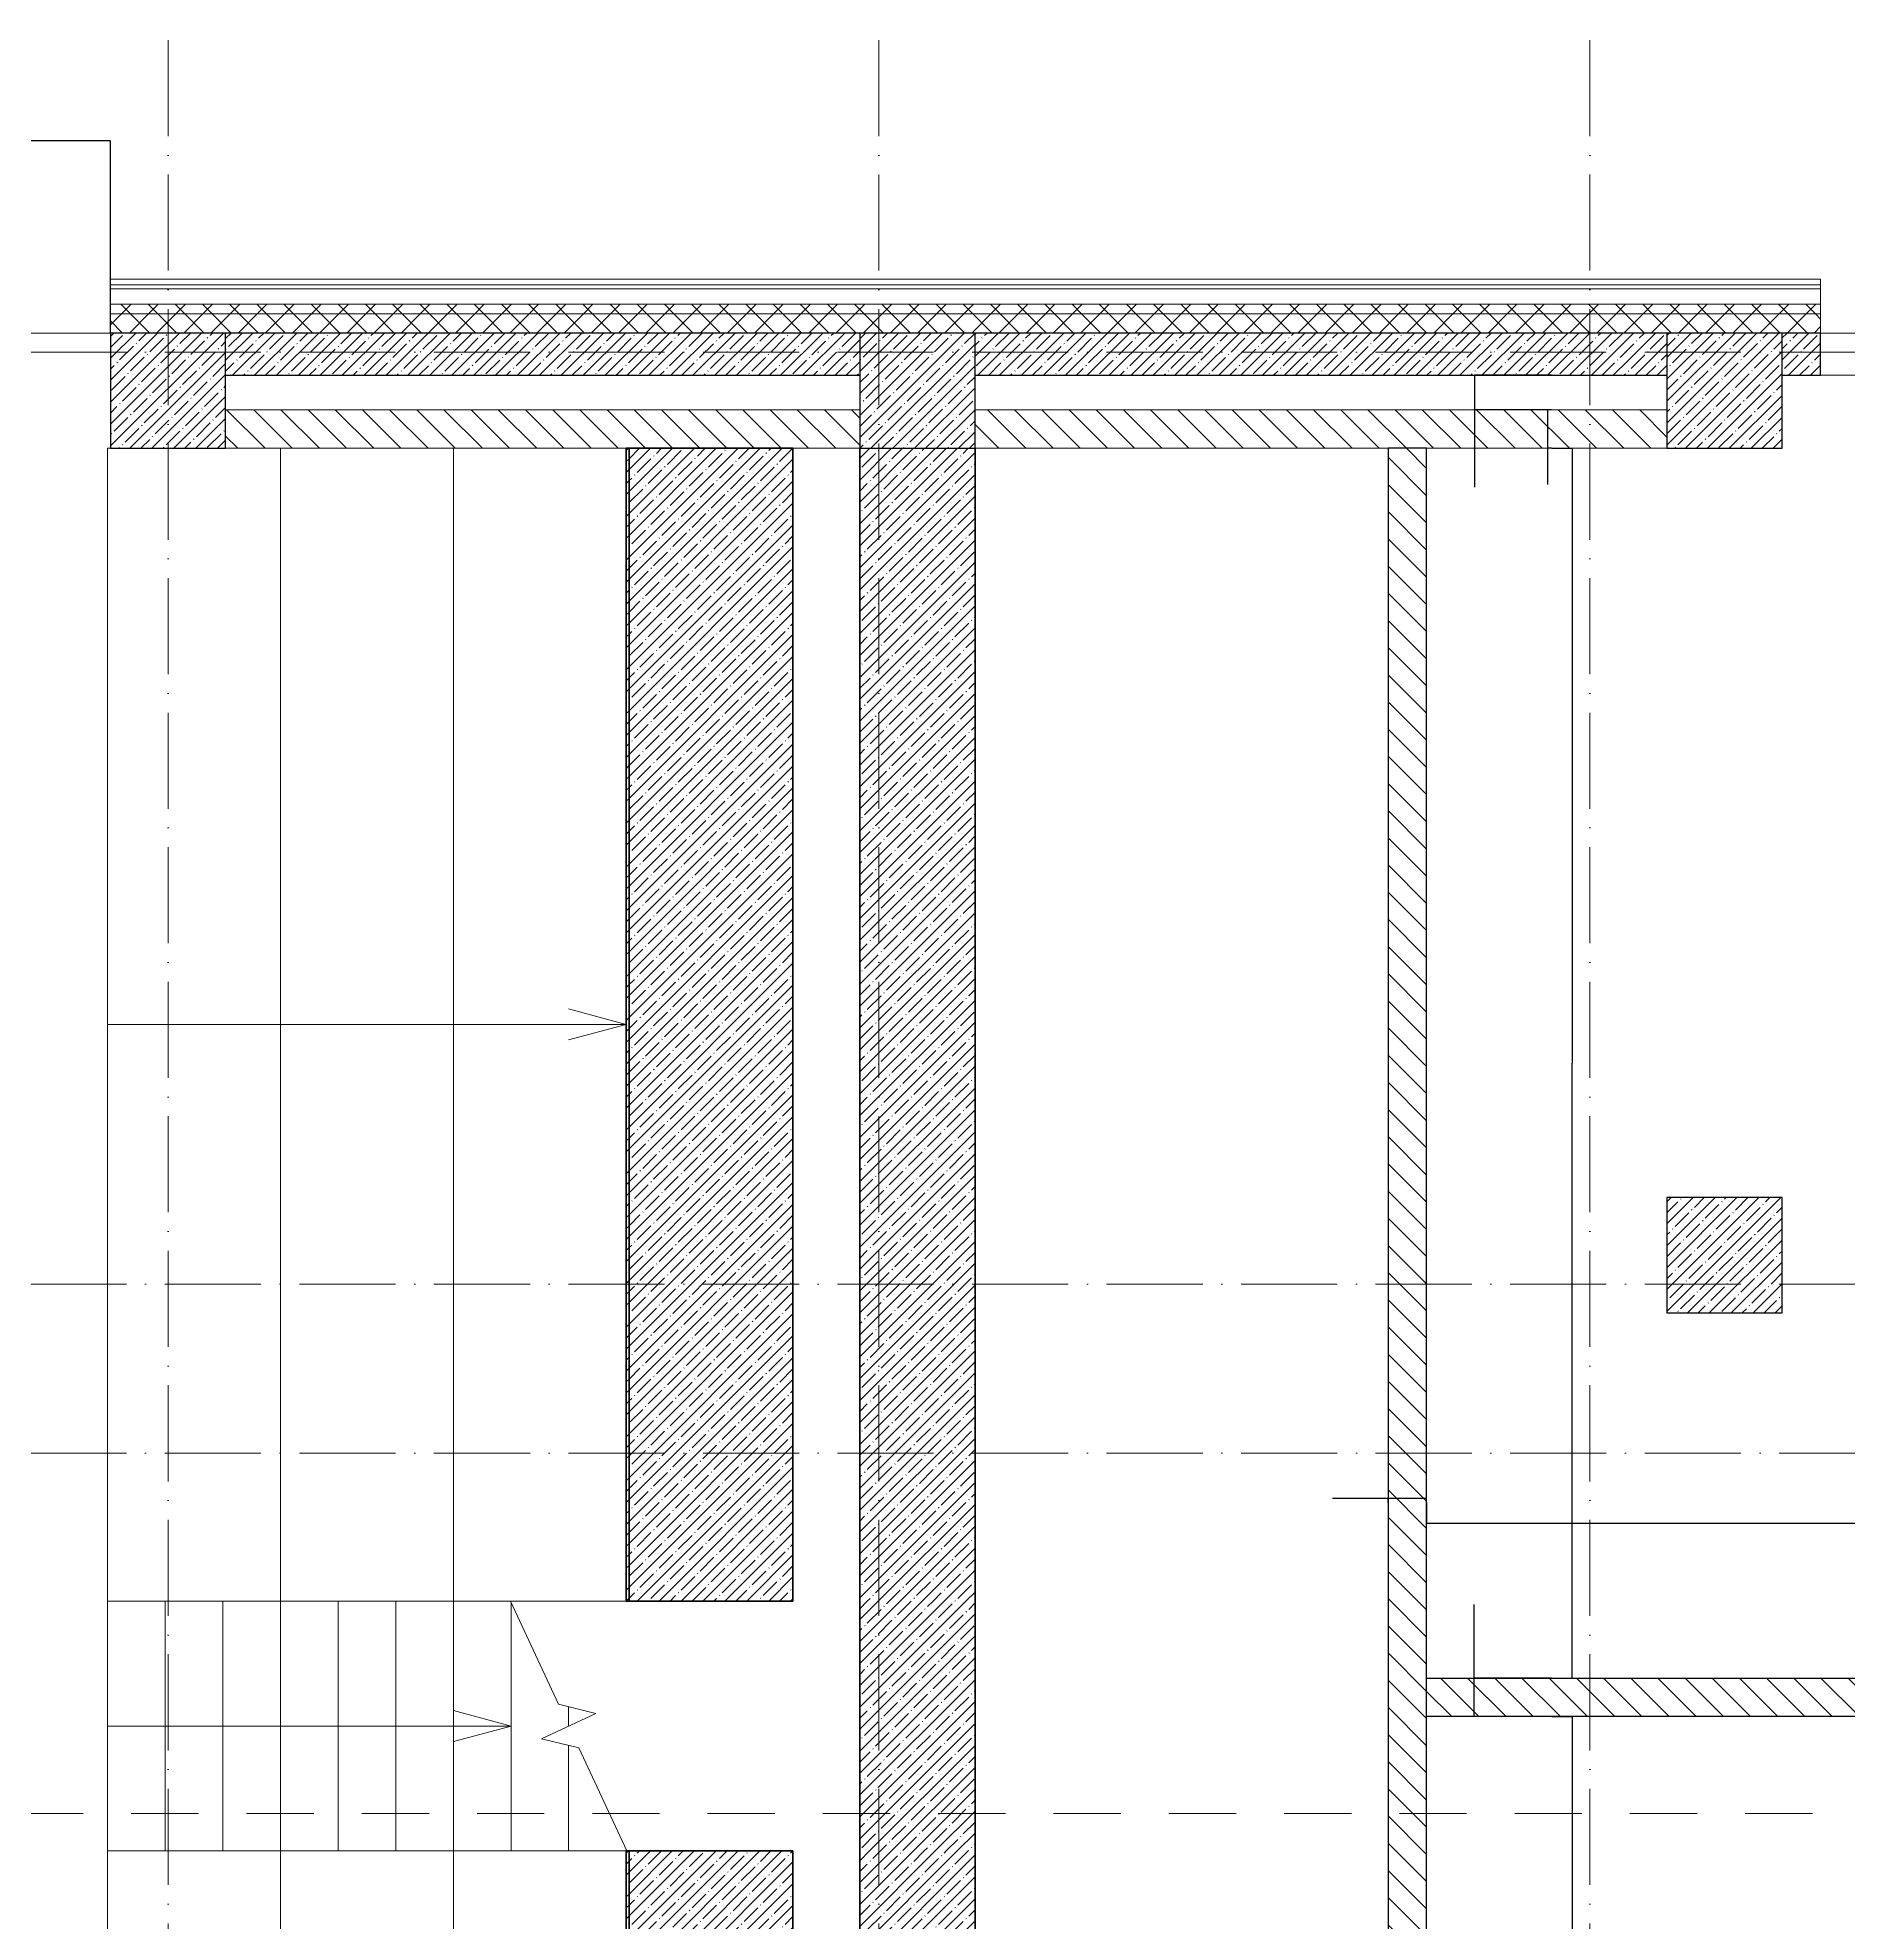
# Model space of a CAD drawing. Header units: millimetres. Extents: x 12986 to 523328, y -9759 to 30092.
# Drawn here: x 83529 to 92951, y 18829 to 28637 of the extents above; entities that cross this region are included whole.
import ezdxf

# ---------------------------------------------------------------- set-up
doc = ezdxf.new("R2010")
doc.units = ezdxf.units.MM
doc.linetypes.add('01 Штриховая _4 мм_', pattern=[600, 350, -250])
doc.linetypes.add('50_200_ШТРИХ_1Т_ш5_п1_п1_', pattern=[700, 500, -100, 0, -100])
for name, color, linetype, lineweight in [('A-ANNO-DIMS', 7, 'Continuous', 9), ('A-DETL-2', 7, 'Continuous', 5), ('A-FLOR', 7, 'Continuous', 9), ('A-FLOR-1', 7, 'Continuous', 35), ('A-FLOR-PATT-1', 7, 'Continuous', 5), ('A-WALL', 7, 'Continuous', 5), ('A-WALL-1', 7, 'Continuous', 25), ('A-WALL-8', 7, 'Continuous', 9), ('A-WALL-FNSH-1', 7, 'Continuous', 9), ('A-WALL-PATT-1', 7, 'Continuous', 5), ('G-ANNO-SYMB-1', 7, '01 Штриховая _4 мм_', 9), ('I-WALL', 7, 'Continuous', 5), ('S-COLS', 7, 'Continuous', 9), ('S-COLS-1', 7, 'Continuous', 5), ('S-COLS-2', 7, 'Continuous', 25), ('S-STRS-1', 7, 'Continuous', 9), ('S-STRS-ANNO', 7, 'Continuous', 5), ('S-STRS-MBND', 7, 'Continuous', 9), ('Оси-2', 7, '50_200_ШТРИХ_1Т_ш5_п1_п1_', 9)]:
    doc.layers.add(name, color=color, linetype=linetype, lineweight=lineweight)
for name, color, linetype, lineweight, true_color in [('A-WALL-11', 7, 'Continuous', 13, 0x800000), ('A-WALL-2', 7, 'Continuous', 13, 0x000000), ('A-WALL-PATT-2', 7, 'Continuous', 5, 0xce0000)]:
    doc.layers.add(name, color=color, linetype=linetype, lineweight=lineweight, true_color=true_color)
doc.dimstyles.get("Standard").update_dxf_attribs({"dimtxt": 0.18, "dimasz": 0.18, "dimexe": 0.18, "dimexo": 0.0625, "dimgap": 0.09, "dimtad": 0, "dimtih": 1, "dimtoh": 1, "dimdec": 4, "dimzin": 0, "dimdsep": 46, "dimtxsty": 'Standard', "dimcen": 0.09, "dimadec": 0, "dimazin": 0, "dimtfac": 1, "dimtdec": 4, "dimtofl": 0, "dimtmove": 0, "dimatfit": 3, "dimfxl": 1, "dimtolj": 1, "dimtzin": 0, "dimarcsym": 0})
pattern_1 = [(45, (61996.89, 0), (-57.02463, 57.02463), []), (45, (62053.92, 0), (-57.02463, 57.02463), [100.806, -20.161, 3.353, -16.808])]
pattern_2 = [(135, (61996.89, 0), (-70.71068, -70.71068), [])]
pattern_3 = [(45, (61996.89, 0), (-70.71068, 70.71068), []), (135, (61996.89, 0), (-70.71068, -70.71068), [])]
pattern_4 = [(45, (0, 0), (-57.02463, 57.02463), []), (45, (57.025, 0), (-57.02463, 57.02463), [100.806, -20.161, 3.353, -16.808])]

# ---------------------------------------------------------------- blocks, each defined once
blk = doc.blocks.new('BSC_Колонна _Прямоугольная - 600х600-V9-АР1_Кладочный план 1 этажа')
at = {"layer": 'S-COLS-1'}
h = blk.add_hatch(dxfattribs=at)
h.set_pattern_fill('FP_23', color=256, style=0, pattern_type=2)
h.set_pattern_definition([(45, (-26110, -26800), (-57.02463, 57.02463), []), (45, (-26052.975, -26800), (-57.02463, 57.02463), [100.806, -20.161, 3.353, -16.808])])
h.paths.add_polyline_path([(-300, -300), (300, -300), (300, 300), (-300, 300)], flags=0)
at = {"layer": 'S-COLS-2'}
for p, q in [((300, 300), (-300, 300)), ((-300, 300), (-300, -300)), ((300, -300), (300, 300)), ((-300, -300), (300, -300))]:
    blk.add_line(p, q, dxfattribs=at)
blk = doc.blocks.new('BSC_Колонна _Прямоугольная - 600х600-V15-АР1_Кладочный план 1 этажа')
at = {"layer": 'S-COLS-1'}
h = blk.add_hatch(dxfattribs=at)
h.set_pattern_fill('FP_30', color=256, style=0, pattern_type=2)
h.set_pattern_definition([(45, (-30310, -26800), (-57.02463, 57.02463), []), (45, (-30252.975, -26800), (-57.02463, 57.02463), [100.806, -20.161, 3.353, -16.808])])
h.paths.add_polyline_path([(-300, -300), (300, -300), (300, 300), (-300, 300)], flags=0)
at = {"layer": 'S-COLS-2'}
for p, q in [((300, 300), (-300, 300)), ((-300, 300), (-300, -300)), ((300, -300), (300, 300)), ((-300, -300), (300, -300))]:
    blk.add_line(p, q, dxfattribs=at)
blk = doc.blocks.new('BSC_Колонна _Прямоугольная - 600х600-V19-АР1_Кладочный план 1 этажа')
at = {"layer": 'S-COLS-1'}
h = blk.add_hatch(dxfattribs=at)
h.set_pattern_fill('FP_37', color=256, style=0, pattern_type=2)
h.set_pattern_definition([(45, (-22210, -26800), (-57.02463, 57.02463), []), (45, (-22152.975, -26800), (-57.02463, 57.02463), [100.806, -20.161, 3.353, -16.808])])
h.paths.add_polyline_path([(-300, -300), (300, -300), (300, 300), (-300, 300)], flags=0)
at = {"layer": 'S-COLS-2'}
for p, q in [((300, 300), (-300, 300)), ((-300, 300), (-300, -300)), ((300, -300), (300, 300)), ((-300, -300), (300, -300))]:
    blk.add_line(p, q, dxfattribs=at)
blk = doc.blocks.new('Перекрытия 3 - Перекрытия 4-20977624-АР1_Кладочный план 1 этажа')
at = {"layer": 'A-FLOR-PATT-1'}
h = blk.add_hatch(dxfattribs=at)
h.set_pattern_fill('FP_1', color=256, style=0, pattern_type=2)
h.set_pattern_definition(pattern_4)
h.paths.add_polyline_path([(25038.5, 20500), (25462.4, 20500), (25462.4, 26500), (24610, 26500), (24610, 20500)], flags=0)
h.paths.add_polyline_path([(25810, 20500), (26410, 20500), (26410, 26500), (25810, 26500), (25810, 21542.6)], flags=0)
at = {"layer": 'A-FLOR-1'}
for p, q in [((25462.4, 26500), (24610, 26500)), ((24610, 26500), (24610, 20500)), ((25462.4, 20500), (25462.4, 26500)), ((25810, 26500), (25810, 20500)), ((26410, 20500), (26410, 26500)), ((24610, 20500), (25462.4, 20500))]:
    blk.add_line(p, q, dxfattribs=at)
blk = doc.blocks.new('Перекрытия 2 - Перекрытия 4-20981669-АР1_Кладочный план 1 этажа')
at = {"layer": 'A-FLOR-PATT-1'}
h = blk.add_hatch(dxfattribs=at)
h.set_pattern_fill('FP_1', color=256, style=0, pattern_type=2)
h.set_pattern_definition(pattern_4)
h.paths.add_polyline_path([(24610, 15200), (25462.4, 15200), (25462.4, 19200), (24610, 19200), (24610, 17265)], flags=0)
h.paths.add_polyline_path([(26410, 15200), (26410, 19200), (25810, 19200), (25810, 15200)], flags=0)
at = {"layer": 'A-FLOR-1'}
for p, q in [((25462.4, 19200), (24610, 19200)), ((24610, 19200), (24610, 15200)), ((25462.4, 15200), (25462.4, 19200)), ((25810, 19200), (25810, 15200)), ((26410, 15200), (26410, 19200)), ((24610, 15200), (25462.4, 15200)), ((25810, 15200), (26410, 15200))]:
    blk.add_line(p, q, dxfattribs=at)
blk = doc.blocks.new('BSC_Колонна _Прямоугольная - 600х600-V38-АР1_Кладочный план 1 этажа')
at = {"layer": 'S-COLS-1'}
h = blk.add_hatch(dxfattribs=at)
h.set_pattern_fill('FP_66', color=256, style=0, pattern_type=2)
h.set_pattern_definition([(45, (-30310, -22300), (-57.02463, 57.02463), []), (45, (-30252.975, -22300), (-57.02463, 57.02463), [100.806, -20.161, 3.353, -16.808])])
h.paths.add_polyline_path([(-300, -300), (300, -300), (300, 300), (-300, 300)], flags=0)
at = {"layer": 'S-COLS-2'}
for p, q in [((300, 300), (-300, 300)), ((-300, 300), (-300, -300)), ((300, -300), (300, 300)), ((-300, -300), (300, -300))]:
    blk.add_line(p, q, dxfattribs=at)
blk = doc.blocks.new('Перекрытия 4 - Перекрытия 4-23725191-АР1_Кладочный план 1 этажа')
at = {"layer": 'A-FLOR-PATT-1'}
h = blk.add_hatch(dxfattribs=at)
h.set_pattern_fill('FP_1', color=256, style=0, pattern_type=2)
h.set_pattern_definition(pattern_4)
h.paths.add_polyline_path([(25810, 19200), (26410, 19200), (26410, 20500), (25810, 20500)], flags=0)
at = {"layer": 'A-FLOR-1'}
for p, q in [((25810, 20500), (25810, 19200)), ((26410, 19200), (26410, 20500))]:
    blk.add_line(p, q, dxfattribs=at)
blk = doc.blocks.new('Пол_ амфитетр - Пол_ амфитетр-23726988-АР1_Кладочный план 1 этажа')
at = {"layer": 'A-FLOR-PATT-1'}
h = blk.add_hatch(dxfattribs=at)
h.set_pattern_fill('FP_1', color=256, style=0, pattern_type=2)
h.set_pattern_definition(pattern_4)
h.paths.add_polyline_path([(24595, 20500), (24610, 20500), (24610, 26500), (24595, 26500), (24595, 21542.6)], flags=0)
h = blk.add_hatch(dxfattribs=at)
h.set_pattern_fill('FP_1', color=256, style=0, pattern_type=2)
h.set_pattern_definition(pattern_4)
h.paths.add_polyline_path([(24595, 15200), (24610, 15200), (24610, 19200), (24595, 19200), (24595, 17265)], flags=0)
at = {"layer": 'A-FLOR'}
for p, q in [((21895, 26500), (21895, 20500)), ((21895, 26500), (21910, 26500)), ((22795, 26500), (22795, 20500)), ((23695, 26500), (23695, 20500)), ((22795, 20500), (21895, 20500)), ((23695, 20500), (22795, 20500)), ((24595, 20500), (23695, 20500)), ((21895, 19200), (21895, 15200)), ((21895, 19200), (22795, 19200)), ((22795, 19200), (22795, 15200)), ((22795, 19200), (23695, 19200)), ((23695, 19200), (23695, 15200)), ((23695, 19200), (24595, 19200))]:
    blk.add_line(p, q, dxfattribs=at)
at = {"layer": 'A-FLOR-1'}
for p, q in [((24610, 26500), (24595, 26500)), ((24595, 26500), (24595, 20500)), ((24610, 20500), (24610, 26500)), ((24595, 20500), (24610, 20500)), ((24610, 19200), (24595, 19200)), ((24595, 19200), (24595, 15200)), ((24610, 15200), (24610, 19200))]:
    blk.add_line(p, q, dxfattribs=at)
blk = doc.blocks.new('DIMBLOCK160-АР1_Кладочный план 1 этажа')
at = {"layer": 'A-ANNO-DIMS', "color": 0, "lineweight": -2, "transparency": 16777216}
for p, q in [((91407.7, 19900), (91513.9, 19900)), ((91513.7, 19899.8), (91513.7, 17550.2)), ((91513.7, 15200.2), (91513.7, 17549.8)), ((91407.7, 15200), (91513.9, 15200))]:
    blk.add_line(p, q, dxfattribs=at)
at = {"layer": 'A-ANNO-DIMS', "color": 0, "transparency": 16777216}
for points in [[(91513.6, 19899.8), (91513.7, 19899.8), (91513.7, 19900)], [(91513.6, 15200.2), (91513.7, 15200.2), (91513.7, 15200)]]:
    blk.add_solid(points, dxfattribs=at)
at = {"layer": 'Defpoints', "color": 0, "transparency": 16777216}
for p in [(91407.6, 19900), (91513.7, 19900), (91407.6, 15200)]:
    blk.add_point(p, dxfattribs=at)
at = {"layer": 'A-ANNO-DIMS', "color": 0, "transparency": 16777216, "insert": (91513.7, 17550), "char_height": 0.18, "width": 625.17, "attachment_point": 5}
blk.add_mtext('\\A1;4699.9999', dxfattribs=at)
blk = doc.blocks.new('DIMBLOCK161-АР1_Кладочный план 1 этажа')
at = {"layer": 'A-ANNO-DIMS', "color": 0, "lineweight": -2, "transparency": 16777216}
for p, q in [((91004.8, 20100), (91004.8, 20482.9)), ((91004.8, 20482.9), (91005, 20482.9)), ((91407.5, 20100), (91004.6, 20100)), ((91004.8, 19900.2), (91004.8, 20099.8)), ((91407.5, 19900), (91004.6, 19900))]:
    blk.add_line(p, q, dxfattribs=at)
at = {"layer": 'A-ANNO-DIMS', "color": 0, "transparency": 16777216}
for points in [[(91004.8, 20099.8), (91004.8, 20099.8), (91004.8, 20100)], [(91004.8, 19900.2), (91004.8, 19900.2), (91004.8, 19900)]]:
    blk.add_solid(points, dxfattribs=at)
at = {"layer": 'Defpoints', "color": 0, "transparency": 16777216}
for p in [(91004.8, 20100), (91407.6, 20100), (91407.6, 19900)]:
    blk.add_point(p, dxfattribs=at)
at = {"layer": 'A-ANNO-DIMS', "color": 0, "transparency": 16777216, "insert": (91005.1, 20255.4), "char_height": 0.18, "width": 455.087, "attachment_point": 1, "rotation": 90, "line_spacing_factor": 1.149209}
blk.add_mtext('\\A1;200.0000', dxfattribs=at)
blk = doc.blocks.new('DIMBLOCK162-АР1_Кладочный план 1 этажа')
at = {"layer": 'A-ANNO-DIMS', "color": 0, "lineweight": -2, "transparency": 16777216}
for p, q in [((91407.7, 26500), (91513.9, 26500)), ((91513.7, 26499.8), (91513.7, 23300.2)), ((91513.7, 20100.2), (91513.7, 23299.8)), ((91407.7, 20100), (91513.9, 20100))]:
    blk.add_line(p, q, dxfattribs=at)
at = {"layer": 'A-ANNO-DIMS', "color": 0, "transparency": 16777216}
for points in [[(91513.6, 26499.8), (91513.7, 26499.8), (91513.7, 26500)], [(91513.6, 20100.2), (91513.7, 20100.2), (91513.7, 20100)]]:
    blk.add_solid(points, dxfattribs=at)
at = {"layer": 'Defpoints', "color": 0, "transparency": 16777216}
for p in [(91407.6, 26500), (91513.7, 26500), (91407.6, 20100)]:
    blk.add_point(p, dxfattribs=at)
at = {"layer": 'A-ANNO-DIMS', "color": 0, "transparency": 16777216, "insert": (91513.7, 23300), "char_height": 0.18, "width": 625.17, "attachment_point": 5}
blk.add_mtext('\\A1;6399.9999', dxfattribs=at)
blk = doc.blocks.new('DIMBLOCK163-АР1_Кладочный план 1 этажа')
at = {"layer": 'A-ANNO-DIMS', "color": 0, "lineweight": -2, "transparency": 16777216}
for p, q in [((91407.5, 26700), (91385.9, 26700)), ((91386.1, 26699.8), (91386.1, 26500.2)), ((91407.5, 26500), (91385.9, 26500)), ((91386.1, 26500), (91386.1, 26310.8)), ((91386.1, 26310.8), (91385.9, 26310.8))]:
    blk.add_line(p, q, dxfattribs=at)
at = {"layer": 'A-ANNO-DIMS', "color": 0, "transparency": 16777216}
for points in [[(91386.1, 26699.8), (91386.1, 26699.8), (91386.1, 26700)], [(91386.1, 26500.2), (91386.1, 26500.2), (91386.1, 26500)]]:
    blk.add_solid(points, dxfattribs=at)
at = {"layer": 'Defpoints', "color": 0, "transparency": 16777216}
for p in [(91386.1, 26700), (91407.6, 26700), (91407.6, 26500)]:
    blk.add_point(p, dxfattribs=at)
at = {"layer": 'A-ANNO-DIMS', "color": 0, "transparency": 16777216, "insert": (91385.6, 26083.3), "char_height": 0.18, "width": 455.087, "attachment_point": 1, "rotation": 90, "line_spacing_factor": 1.149209}
blk.add_mtext('\\A1;200.0000', dxfattribs=at)
blk = doc.blocks.new('DIMBLOCK164-АР1_Кладочный план 1 этажа')
at = {"layer": 'A-ANNO-DIMS', "color": 0, "lineweight": -2, "transparency": 16777216}
for p, q in [((91407.5, 26880), (91005.4, 26880)), ((91005.6, 26879.8), (91005.6, 26700.2)), ((91407.5, 26700), (91005.4, 26700)), ((91005.6, 26700), (91005.6, 26298)), ((91005.6, 26298), (91005.4, 26298))]:
    blk.add_line(p, q, dxfattribs=at)
at = {"layer": 'A-ANNO-DIMS', "color": 0, "transparency": 16777216}
for points in [[(91005.6, 26879.8), (91005.6, 26879.8), (91005.6, 26880)], [(91005.6, 26700.2), (91005.6, 26700.2), (91005.6, 26700)]]:
    blk.add_solid(points, dxfattribs=at)
at = {"layer": 'Defpoints', "color": 0, "transparency": 16777216}
for p in [(91005.6, 26880), (91407.6, 26880), (91407.6, 26700)]:
    blk.add_point(p, dxfattribs=at)
at = {"layer": 'A-ANNO-DIMS', "color": 0, "transparency": 16777216, "insert": (91005.1, 26093.4), "char_height": 0.18, "width": 409.118, "attachment_point": 1, "rotation": 90, "line_spacing_factor": 1.149209}
blk.add_mtext('\\A1;180.0001', dxfattribs=at)
blk = doc.blocks.new('DIMBLOCK165-АР1_Кладочный план 1 этажа')
at = {"layer": 'A-ANNO-DIMS', "color": 0, "lineweight": -2, "transparency": 16777216}
for p, q in [((90556.9, 21034.7), (90267.8, 21034.7)), ((90556.9, 21012.8), (90556.9, 21034.8)), ((90756.7, 21034.7), (90557.1, 21034.7)), ((90756.9, 21012.8), (90756.9, 21034.8))]:
    blk.add_line(p, q, dxfattribs=at)
at = {"layer": 'A-ANNO-DIMS', "color": 0, "transparency": 16777216}
for points in [[(90557.1, 21034.7), (90557.1, 21034.6), (90556.9, 21034.7)], [(90756.7, 21034.7), (90756.7, 21034.6), (90756.9, 21034.7)]]:
    blk.add_solid(points, dxfattribs=at)
at = {"layer": 'Defpoints', "color": 0, "transparency": 16777216}
for p in [(90556.9, 21012.8), (90756.9, 21034.7), (90756.9, 21012.8)]:
    blk.add_point(p, dxfattribs=at)
at = {"layer": 'A-ANNO-DIMS', "color": 0, "transparency": 16777216, "insert": (90039.6, 21034.8), "char_height": 0.18, "width": 455.087, "attachment_point": 1, "line_spacing_factor": 1.149209}
blk.add_mtext('\\A1;200.0000', dxfattribs=at)
blk = doc.blocks.new('DIMBLOCK166-АР1_Кладочный план 1 этажа')
at = {"layer": 'A-ANNO-DIMS', "color": 0, "lineweight": -2, "transparency": 16777216}
for p, q in [((90756.9, 21012.7), (90756.9, 20906.5)), ((95406.9, 21012.7), (95406.9, 20906.5)), ((90757.1, 20906.7), (93081.2, 20906.7)), ((95406.7, 20906.7), (93082.6, 20906.7))]:
    blk.add_line(p, q, dxfattribs=at)
at = {"layer": 'A-ANNO-DIMS', "color": 0, "transparency": 16777216}
for points in [[(90757.1, 20906.7), (90757.1, 20906.7), (90756.9, 20906.7)], [(95406.7, 20906.7), (95406.7, 20906.7), (95406.9, 20906.7)]]:
    blk.add_solid(points, dxfattribs=at)
at = {"layer": 'Defpoints', "color": 0, "transparency": 16777216}
for p in [(90756.9, 21012.8), (95406.9, 21012.8), (95406.9, 20906.7)]:
    blk.add_point(p, dxfattribs=at)
at = {"layer": 'A-ANNO-DIMS', "color": 0, "transparency": 16777216, "insert": (93081.9, 20906.7), "char_height": 0.18, "width": 625.17, "attachment_point": 5}
blk.add_mtext('\\A1;4650.0000', dxfattribs=at)
blk = doc.blocks.new('DIMBLOCK352-АР1_Кладочный план 1 этажа')
at = {"layer": 'A-ANNO-DIMS', "color": 0, "lineweight": -2, "transparency": 16777216}
for p, q in [((82356.9, 27100.1), (82356.9, 28100.1)), ((82357.1, 28100), (83131.2, 28100)), ((83906.7, 28100), (83132.6, 28100)), ((83906.9, 27100.1), (83906.9, 28100.1))]:
    blk.add_line(p, q, dxfattribs=at)
at = {"layer": 'A-ANNO-DIMS', "color": 0, "transparency": 16777216}
for points in [[(82357.1, 28100), (82357.1, 28099.9), (82356.9, 28100)], [(83906.7, 28100), (83906.7, 28099.9), (83906.9, 28100)]]:
    blk.add_solid(points, dxfattribs=at)
at = {"layer": 'Defpoints', "color": 0, "transparency": 16777216}
for p in [(83906.9, 28100), (82356.9, 27100), (83906.9, 27100)]:
    blk.add_point(p, dxfattribs=at)
at = {"layer": 'A-ANNO-DIMS', "color": 0, "transparency": 16777216, "insert": (83131.9, 28100), "char_height": 0.18, "width": 560.814, "attachment_point": 5}
blk.add_mtext('\\A1;1550.0000', dxfattribs=at)

msp = doc.modelspace()

# ---------------------------------------------------------------- hatches: boundary and pattern name
at = {"layer": 'A-WALL-11', "lineweight": 25}
h = msp.add_hatch(dxfattribs=at)
h.set_pattern_fill('FP_3', color=256, style=0, pattern_type=2)
h.set_pattern_definition(pattern_2)
h.paths.add_polyline_path([(90556.89326, 15200.00008), (90756.89326, 15200.00008), (90756.89326, 26499.99988), (90556.89326, 26499.99988), (90556.89326, 17264.96045)], flags=0)
h = msp.add_hatch(dxfattribs=at)
h.set_pattern_fill('FP_3', color=256, style=0, pattern_type=2)
h.set_pattern_definition(pattern_2)
h.paths.add_polyline_path([(93164.46172, 19899.99998), (96006.89326, 19899.99998), (96006.89326, 20099.99998), (90756.89326, 20099.99998), (90756.89326, 19899.99998)], flags=0)
at = {"layer": 'A-WALL-PATT-1'}
h = msp.add_hatch(dxfattribs=at)
h.set_pattern_fill('FP_2', color=256, style=0, pattern_type=2)
h.set_pattern_definition(pattern_3)
h.paths.add_polyline_path([(95756.89326, 27200.00001), (95756.89326, 27250.00001), (93956.89326, 27250.00001), (93956.89326, 27200.00001), (95706.89326, 27200.00001)], flags=0)
h.paths.add_polyline_path([(78007.14974, 27200.00001), (78907.14985, 27200.00001), (78907.14985, 27250.00001), (78007.14974, 27250.00001)], flags=0)
h.paths.add_polyline_path([(81607.14997, 27200.00001), (82356.89327, 27200.00001), (82356.89327, 27250.00001), (81607.14997, 27250.00001)], flags=0)
h.paths.add_polyline_path([(77107.14974, 27200.00001), (77107.14974, 27250.00001), (75477.14977, 27250.00001), (75477.14977, 27200.00001), (76309.53984, 27200.00001)], flags=0)
h.paths.add_polyline_path([(79807.14985, 27200.00001), (80707.14997, 27200.00001), (80707.14997, 27250.00001), (79807.14985, 27250.00001)], flags=0)
h.paths.add_polyline_path([(90099.93047, 27200.00001), (92806.89326, 27200.00001), (92806.89326, 27250.00001), (83906.89327, 27250.00001), (83906.89327, 27200.00001), (83970.86797, 27200.00001)], flags=0)
h = msp.add_hatch(dxfattribs=at)
h.set_pattern_fill('FP_2', color=256, style=0, pattern_type=2)
h.set_pattern_definition(pattern_3)
h.paths.add_polyline_path([(95606.89326, 27100.00001), (95706.89326, 27100.00001), (95706.89326, 27200.00001), (93956.89326, 27200.00001), (93956.89326, 27100.00001), (95006.89326, 27100.00001)], flags=0)
h.paths.add_polyline_path([(92606.89326, 27100.00001), (92806.89326, 27100.00001), (92806.89326, 27200.00001), (83906.89327, 27200.00001), (83906.89327, 27100.00001), (92006.89326, 27100.00001)], flags=0)
h.paths.add_polyline_path([(79807.14985, 27100.00001), (80707.14997, 27100.00001), (80707.14997, 27200.00001), (79807.14985, 27200.00001)], flags=0)
h.paths.add_polyline_path([(78007.14974, 27100.00001), (78907.14985, 27100.00001), (78907.14985, 27200.00001), (78007.14974, 27200.00001)], flags=0)
h.paths.add_polyline_path([(77107.14974, 27100.00001), (77107.14974, 27200.00001), (75477.14977, 27200.00001), (75477.14977, 27106.00001), (75526.14977, 27106.00001), (75526.14977, 27100.00001), (76309.53984, 27100.00001)], flags=0)
h.paths.add_polyline_path([(81607.14997, 27100.00001), (82287.89327, 27100.00001), (82287.89327, 27106.00001), (82356.89327, 27106.00001), (82356.89327, 27200.00001), (81607.14997, 27200.00001)], flags=0)
h = msp.add_hatch(dxfattribs=at)
h.set_pattern_fill('FP_1', color=256, style=0, pattern_type=2)
h.set_pattern_definition(pattern_1)
h.paths.add_polyline_path([(87806.89327, 26880.00001), (87806.89327, 27099.99988), (84506.89327, 27099.99988), (84506.89327, 26880.00001)], flags=0)
h = msp.add_hatch(dxfattribs=at)
h.set_pattern_fill('FP_1', color=256, style=0, pattern_type=2)
h.set_pattern_definition(pattern_1)
h.paths.add_polyline_path([(88406.89328, 26880.00001), (91806.89326, 26880.00001), (91806.89326, 27100.00001), (88406.89328, 27099.99988)], flags=0)
h = msp.add_hatch(dxfattribs=at)
h.set_pattern_fill('FP_1', color=256, style=0, pattern_type=2)
h.set_pattern_definition(pattern_1)
h.paths.add_polyline_path([(93956.89326, 26880.00001), (95006.89326, 26880.00001), (95006.89326, 27100.00001), (93956.89326, 27100.00001)], flags=0)
h.paths.add_polyline_path([(92806.89326, 26880.00001), (92806.89326, 27100.00001), (92606.89326, 27099.99988), (92606.89326, 26880.00001)], flags=0)
h.paths.add_polyline_path([(92006.89326, 26880.00001), (92006.89326, 27099.99988), (91806.89326, 27100.00001), (91806.89326, 26880.00001)], flags=0)
at = {"layer": 'A-WALL-PATT-2'}
h = msp.add_hatch(dxfattribs=at)
h.set_pattern_fill('FP_3', color=256, style=0, pattern_type=2)
h.set_pattern_definition(pattern_2)
h.paths.add_polyline_path([(87806.89328, 26499.99988), (87806.89328, 26699.99988), (84506.89327, 26699.99988), (84506.89327, 26499.99988)], flags=0)
h = msp.add_hatch(dxfattribs=at)
h.set_pattern_fill('FP_3', color=256, style=0, pattern_type=2)
h.set_pattern_definition(pattern_2)
h.paths.add_polyline_path([(92006.89326, 26499.99988), (92006.89326, 26699.99988), (88406.89328, 26699.99988), (88406.89328, 26499.99988), (90756.89326, 26499.99988)], flags=0)

# ---------------------------------------------------------------- linework, layer by layer
at = {"layer": 'A-DETL-2'}
for p, q in [((86591.89326, 23501.93922), (86291.89326, 23582.32397)), ((83891.89326, 23501.93922), (86591.89326, 23501.93922)), ((86591.89326, 23501.93922), (86291.89326, 23421.55446)), ((85991.89326, 19849.99999), (85691.89326, 19930.38475)), ((85991.89326, 19849.99999), (85691.89326, 19769.61524))]:
    msp.add_line(p, q, dxfattribs=at)
at = {"layer": 'A-FLOR'}
msp.add_line((83906.89327, 27100.00001), (82362.89327, 27100.00001), dxfattribs=at)
at = {"layer": 'A-WALL'}
for p, q in [((83906.89327, 27330.00001), (92806.89326, 27330.00001)), ((83906.89327, 27250.00001), (92806.89326, 27250.00001)), ((83906.89327, 27200.00001), (92806.89326, 27200.00001))]:
    msp.add_line(p, q, dxfattribs=at)
at = {"layer": 'A-WALL-1'}
for p, q in [((87806.89327, 27100.00001), (84506.89327, 27100.00001)), ((92006.89326, 27100.00001), (88406.89328, 27100.00001)), ((92806.89326, 27100.00001), (92606.89326, 27100.00001)), ((92806.89326, 26880.00001), (92806.89326, 27100.00001)), ((84506.89327, 26880.00001), (87806.89327, 26880.00001)), ((88406.89328, 26880.00001), (92006.89326, 26880.00001)), ((92606.89326, 26880.00001), (92806.89326, 26880.00001))]:
    msp.add_line(p, q, dxfattribs=at)
at = {"layer": 'A-WALL-11'}
for p, q in [((90556.89326, 26499.99988), (90556.89326, 15200.00008)), ((90756.89326, 20099.99998), (90756.89326, 26499.99988)), ((95406.89326, 20099.99998), (90756.89326, 20099.99998)), ((90756.89326, 15200.00008), (90756.89326, 19899.99998)), ((90756.89326, 19899.99998), (96006.89326, 19899.99998))]:
    msp.add_line(p, q, dxfattribs=at)
at = {"layer": 'A-WALL-11', "lineweight": 25}
for points in [[(90556.89326, 15200.00008), (90756.89326, 15200.00008), (90756.89326, 26499.99988), (90556.89326, 26499.99988)], [(90756.89326, 20099.99998), (96006.89326, 20099.99998), (96006.89326, 19899.99998), (90756.89326, 19899.99998)]]:
    msp.add_lwpolyline(points, close=True, dxfattribs=at)
at = {"layer": 'A-WALL-2'}
for p, q in [((87806.89328, 26699.99988), (84506.89327, 26699.99988)), ((92006.89326, 26699.99988), (88406.89328, 26699.99988)), ((84506.89327, 26499.99988), (87806.89328, 26499.99988)), ((88406.89328, 26499.99988), (90556.89326, 26499.99988)), ((90756.89326, 26499.99988), (92006.89326, 26499.99988))]:
    msp.add_line(p, q, dxfattribs=at)
at = {"layer": 'A-WALL-8'}
for p, q in [((83906.89327, 27330.00001), (83906.89327, 27100.00001)), ((92806.89326, 27100.00001), (92806.89326, 27330.00001)), ((87806.89327, 27100.00001), (87806.89328, 27100.00001))]:
    msp.add_line(p, q, dxfattribs=at)
at = {"layer": 'A-WALL-FNSH-1'}
for p, q in [((92806.89326, 27350.00001), (83906.89327, 27350.00001)), ((83906.89327, 27350.00001), (83906.89327, 27330.00001)), ((92806.89326, 27330.00001), (92806.89326, 27350.00001))]:
    msp.add_line(p, q, dxfattribs=at)
at = {"layer": 'G-ANNO-SYMB-1'}
msp.add_line((57015.13323, 19394.72394), (104925.09743, 19394.72394), dxfattribs=at)
at = {"layer": 'I-WALL'}
for p, q in [((83906.89325, 27379.99988), (92806.89326, 27379.99988)), ((83906.89325, 27350.00001), (83906.89325, 27379.99988)), ((92806.89326, 27350.00001), (92806.89326, 27379.99988)), ((92806.89326, 27099.99988), (93956.89326, 27099.99988)), ((93956.89326, 26879.99988), (92806.89326, 26879.99988))]:
    msp.add_line(p, q, dxfattribs=at)
at = {"layer": 'S-STRS-1'}
for p, q in [((83891.89326, 20499.99999), (83891.89326, 19199.99999)), ((83891.89326, 20499.99999), (83891.89326, 19199.99999)), ((84191.89326, 20499.99999), (84191.89326, 19199.99999)), ((84191.89326, 20499.99999), (84191.89326, 19199.99999)), ((84491.89326, 20499.99999), (84791.89326, 20499.99999)), ((84491.89326, 20499.99999), (84491.89326, 19199.99999)), ((84491.89326, 20499.99999), (84491.89326, 19199.99999)), ((84791.89326, 20499.99999), (84791.89326, 19199.99999)), ((84791.89326, 20499.99999), (84791.89326, 19199.99999)), ((85091.89326, 20499.99999), (85091.89326, 19199.99999)), ((85091.89326, 20499.99999), (85091.89326, 19199.99999)), ((85391.89326, 20499.99999), (85691.89326, 20499.99999)), ((85391.89326, 20499.99999), (85391.89326, 19199.99999)), ((85391.89326, 20499.99999), (85391.89326, 19199.99999)), ((85691.89326, 20499.99999), (85691.89326, 19199.99999)), ((85691.89326, 20499.99999), (85691.89326, 19199.99999)), ((85991.89326, 20493.35207), (85991.89326, 19199.99999)), ((85991.89326, 20493.35207), (85991.89326, 19199.99999)), ((86291.89326, 19950.44982), (86291.89326, 19849.99999)), ((86291.89326, 19950.44982), (86291.89326, 19849.99999)), ((86291.89326, 19749.55017), (86291.89326, 19199.99999)), ((86291.89326, 19749.55017), (86291.89326, 19199.99999)), ((84491.89326, 19199.99999), (84791.89326, 19199.99999)), ((85391.89326, 19199.99999), (85691.89326, 19199.99999)), ((86291.89326, 19199.99999), (86591.89326, 19199.99999)), ((86591.89326, 19206.64792), (86591.89326, 19199.99999)), ((86591.89326, 19206.64792), (86591.89326, 19199.99999)), ((86591.89326, 19199.99999), (86594.99324, 19199.99999))]:
    msp.add_line(p, q, dxfattribs=at)
at = {"layer": 'S-STRS-ANNO'}
for p, q in [((85991.89326, 19849.99999), (85691.89326, 19930.38475)), ((83891.89326, 19849.99999), (84191.89326, 19849.99999)), ((84191.89326, 19849.99999), (84491.89326, 19849.99999)), ((84491.89326, 19849.99999), (84791.89326, 19849.99999)), ((84791.89326, 19849.99999), (85091.89326, 19849.99999)), ((85091.89326, 19849.99999), (85391.89326, 19849.99999)), ((85391.89326, 19849.99999), (85691.89326, 19849.99999)), ((85691.89326, 19849.99999), (85991.89326, 19849.99999)), ((85991.89326, 19849.99999), (85691.89326, 19769.61524))]:
    msp.add_line(p, q, dxfattribs=at)
at = {"layer": 'S-STRS-MBND'}
for p, q in [((86239.06598, 19963.28847), (85988.79329, 20499.99999)), ((86150.28267, 19783.96589), (86433.50386, 19916.0341)), ((86433.50386, 19916.0341), (86239.06598, 19963.28847)), ((86344.72055, 19736.71152), (86150.28267, 19783.96589)), ((86594.99324, 19199.99999), (86344.72055, 19736.71152))]:
    msp.add_line(p, q, dxfattribs=at)
at = {"layer": 'Оси-2'}
for p, q in [((84206.89325, -4080), (84206.89325, 28636.94316)), ((87906.89325, -4080), (87906.89325, 28636.94316)), ((91606.89325, -4080), (91606.89325, 28636.94316)), ((57586.89328, 26999.99982), (187948.52131, 26999.99982)), ((57586.89328, 22150.00007), (187948.52131, 22150.00007)), ((57586.89328, 21270), (187948.52131, 21270))]:
    msp.add_line(p, q, dxfattribs=at)

# ---------------------------------------------------------------- block references
at = {"layer": 'A-FLOR'}
for name in ['Пол_ амфитетр - Пол_ амфитетр-23726988-АР1_Кладочный план 1 этажа', 'Перекрытия 3 - Перекрытия 4-20977624-АР1_Кладочный план 1 этажа', 'Перекрытия 4 - Перекрытия 4-23725191-АР1_Кладочный план 1 этажа', 'Перекрытия 2 - Перекрытия 4-20981669-АР1_Кладочный план 1 этажа']:
    msp.add_blockref(name, (61996.89328, 0), dxfattribs=at)
at = {"layer": 'S-COLS'}
for name, p in [('BSC_Колонна _Прямоугольная - 600х600-V19-АР1_Кладочный план 1 этажа', (84206.89327, 26799.99988)), ('BSC_Колонна _Прямоугольная - 600х600-V9-АР1_Кладочный план 1 этажа', (88106.89328, 26799.99988)), ('BSC_Колонна _Прямоугольная - 600х600-V15-АР1_Кладочный план 1 этажа', (92306.89326, 26799.99988)), ('BSC_Колонна _Прямоугольная - 600х600-V38-АР1_Кладочный план 1 этажа', (92306.89326, 22300.00004))]:
    msp.add_blockref(name, p, dxfattribs=at)

# ---------------------------------------------------------------- dimensions: what is measured, and where the dimension line sits
at = {"layer": 'A-ANNO-DIMS'}
for base, p1, p2, picture, middle in [((83906.89327, 28099.96336), (82356.89327, 27100.00001), (83906.89327, 27099.99988), 'DIMBLOCK352-АР1_Кладочный план 1 этажа', (83131.89327, 28099.96336)), ((95406.89326, 20906.71125), (90756.89326, 21012.77727), (95406.89326, 21012.77727), 'DIMBLOCK166-АР1_Кладочный план 1 этажа', (93081.89326, 20906.71125))]:
    dim = msp.add_linear_dim(base=base, p1=p1, p2=p2, dimstyle='Standard', dxfattribs=at)
    dim.commit()
    dim.dimension.update_dxf_attribs({"geometry": picture, "text_midpoint": middle})
for base, p1, p2, picture, middle in [((91005.58977, 26880.00001), (91407.60425, 26699.99988), (91407.60425, 26880.00001), 'DIMBLOCK164-АР1_Кладочный план 1 этажа', (91005.19977, 26297.9598)), ((91386.10245, 26699.99988), (91407.60425, 26499.99988), (91407.60425, 26699.99988), 'DIMBLOCK163-АР1_Кладочный план 1 этажа', (91385.71245, 26310.7952)), ((91004.80977, 20099.99998), (91407.60425, 19899.99998), (91407.60425, 20099.99998), 'DIMBLOCK161-АР1_Кладочный план 1 этажа', (91005.19977, 20482.89945))]:
    dim = msp.add_linear_dim(base=base, p1=p1, p2=p2, angle=90, dimstyle='Standard', dxfattribs=at)
    dim.commit()
    dim.dimension.update_dxf_attribs({"geometry": picture, "text_midpoint": middle, "dimtype": 160, "text_rotation": 90})
for base, p1, p2, picture, middle in [((91513.67027, 26499.99988), (91407.60425, 20099.99998), (91407.60425, 26499.99988), 'DIMBLOCK162-АР1_Кладочный план 1 этажа', (91513.67027, 23299.99993)), ((91513.67027, 19899.99998), (91407.60425, 15200.00008), (91407.60425, 19899.99998), 'DIMBLOCK160-АР1_Кладочный план 1 этажа', (91513.67027, 17550.00003))]:
    dim = msp.add_linear_dim(base=base, p1=p1, p2=p2, angle=90, dimstyle='Standard', dxfattribs=at)
    dim.commit()
    dim.dimension.update_dxf_attribs({"geometry": picture, "text_midpoint": middle})
dim = msp.add_linear_dim(base=(90756.89326, 21034.66907), p1=(90556.89326, 21012.77727), p2=(90756.89326, 21012.77727), dimstyle='Standard', dxfattribs=at)
dim.commit()
dim.dimension.update_dxf_attribs({"geometry": 'DIMBLOCK165-АР1_Кладочный план 1 этажа', "text_midpoint": (90267.13887, 21034.66907), "dimtype": 160})

doc.saveas('drawing.dxf')
